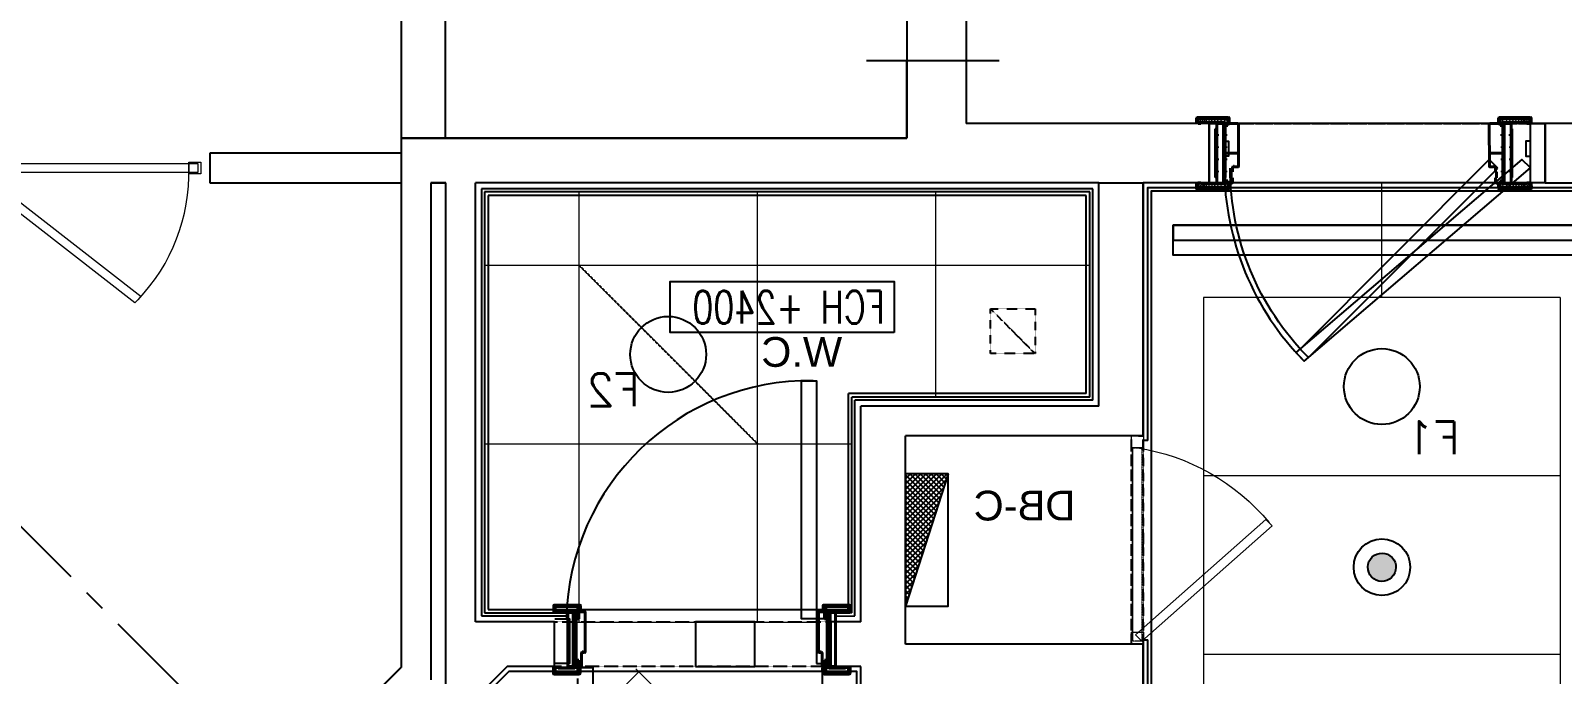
# Model space of a CAD drawing. Header units: millimetres. Extents: x 186805 to 449048, y 2167 to 51540.
# Drawn here: x 372282 to 377433, y 18431 to 20594 of the extents above; entities that cross this region are included whole.
import ezdxf
from ezdxf.enums import TextEntityAlignment as Align

# ---------------------------------------------------------------- set-up
doc = ezdxf.new("R2010")
doc.units = ezdxf.units.MM
for name, pattern in [('BA$0$DASHED', [0.75, 0.5, -0.25]), ('BC$0$DASHED', [0.75, 0.5, -0.25]), ('BC$0$XR-BAS2-BLOCK-B$1$CENTER', [2, 1.25, -0.25, 0.25, -0.25]), ('CENTER', [2, 1.25, -0.25, 0.25, -0.25]), ('DASHED', [0.75, 0.5, -0.25]), ('HIDDEN2', [0.1875, 0.125, -0.0625]), ('TYPICAL.FLR HVAC DUCTING_xref(NID-R5-MO)$0$TYPICAL FLR.-HVAC_xref$0$HIDDEN', [0.375, 0.25, -0.125])]:
    doc.linetypes.add(name, pattern=pattern)
doc.layers.get('0').update_dxf_attribs({"linetype": 'CONTINUOUS'})
for name, color, linetype, lineweight in [('0-60x120-C', 3, 'CONTINUOUS', 13), ('0-60x60-C', 3, 'CONTINUOUS', 13), ('1', 130, 'CONTINUOUS', 40), ('A-Door shower', 3, 'CONTINUOUS', 9), ('BA$0$0-door shower', 4, 'CONTINUOUS', 5), ('wall', 4, 'CONTINUOUS', 25), ('XR-GRD-BLOCKA$0$a-door', 3, 'CONTINUOUS', 9)]:
    doc.layers.add(name, color=color, linetype=linetype, lineweight=lineweight)
for name, color, linetype in [('0TG-grid', 9, 'CENTER'), ('0TG-text', 4, 'CONTINUOUS'), ('A-ABOVE DOOR', 1, 'HIDDEN2'), ('a-door', 4, 'CONTINUOUS'), ('a-hatch shaft', 7, 'CONTINUOUS'), ('a-wall', 140, 'CONTINUOUS'), ('BC-A-SILL', 1, 'CONTINUOUS'), ('BC-TILES', 2, 'CONTINUOUS'), ('Carcass', 77, 'DASHED'), ('dimension', 7, 'CONTINUOUS'), ('DOOR', 3, 'CONTINUOUS'), ('E-ARMATUR', 2, 'CONTINUOUS'), ('E-POWER', 5, 'CONTINUOUS'), ('MEP', 16, 'CONTINUOUS'), ('SHADOW LINE', 151, 'CONTINUOUS'), ('TEXT', 3, 'CONTINUOUS')]:
    doc.layers.add(name, color=color, linetype=linetype)
doc.layers.add('D-ACC-150MM THICK', color=97, linetype='CONTINUOUS', true_color=0x309d2a)
doc.styles.add('BW.B$0$SAS', font='sanss___.ttf')
doc.styles.add('ROMANS_075', font='romans.shx', dxfattribs={"width": 0.75})

# ---------------------------------------------------------------- blocks, each defined once
blk = doc.blocks.new('A$C7C4A1575')
at = {"layer": 'A-ABOVE DOOR', "color": 8}
for p, q in [((74049.4, 33075), (74979.4, 33075)), ((72999.4, 33000), (72999.4, 32300)), ((72999.4, 33000), (72999.4, 32300)), ((72999.4, 33000), (72999.4, 32300)), ((73039.4, 33000), (73039.4, 32300)), ((74979.4, 32925), (74049.4, 32925)), ((71647.6, 31450), (72777.6, 31450)), ((72777.6, 31250), (71647.6, 31250))]:
    blk.add_line(p, q, dxfattribs=at)
at = {"layer": 'a-door', "color": 8}
for points in [[(74048.7, 32915), (74148.7, 32915), (74148.7, 32115), (74098.7, 32115), (74098.7, 33065)], [(74098.7, 33065), (74048.7, 33065)], [(74978.7, 32915), (74928.7, 32915), (74928.7, 33065), (74978.7, 33065)]]:
    blk.add_lwpolyline(points, dxfattribs=at)
at = {"layer": 'a-door', "color": 8, "lineweight": -3}
for points in [[(71697.6, 31400), (71725.9, 31371.7), (72486.8, 32020.5), (72458.6, 32048.8)], [(71697.6, 31250), (71647.6, 31250), (71647.6, 31450), (71697.6, 31450)], [(72727.6, 31250), (72777.6, 31250), (72777.6, 31450), (72727.6, 31450)]]:
    blk.add_lwpolyline(points, close=True, dxfattribs=at)
for points in [[(71697.6, 31310), (71712.6, 31310), (71712.6, 31360), (71697.6, 31360)], [(72727.6, 31310), (72712.6, 31310), (72712.6, 31360), (72727.6, 31360)]]:
    blk.add_lwpolyline(points, dxfattribs=at)
at = {"layer": 'a-door', "color": 8}
blk.add_arc((74123.3, 32931.1), 816.3, 269.0247, 358.8665, dxfattribs=at)
at = {"layer": 'a-door', "color": 8, "lineweight": -3}
blk.add_arc((71793.2, 31392.7), 934.4, 0.4461, 44.5995, dxfattribs=at)
at = {"layer": 'A-Door shower', "color": 8}
for points in [[(76369.5, 31832.2), (76390.7, 31853.4), (76955.1, 31415), (76933.9, 31393.8)], [(76169.1, 31380), (76169.1, 31420), (76209.1, 31420), (76209.1, 31380)], [(76179.1, 31385), (76179.1, 31415), (76925.1, 31415), (76925.1, 31385)], [(76209.1, 31385), (76209.1, 31415), (76955.1, 31415), (76955.1, 31385)]]:
    blk.add_lwpolyline(points, close=True, dxfattribs=at)
blk.add_arc((76829.1, 31415), 620.2, 136.3859, 181.3859, dxfattribs=at)
at = {"layer": 'a-wall', "color": 8}
for p, q in [((76994.5, 34577.1), (75495.1, 33077.7)), ((75138.8, 33075), (76428.8, 34365)), ((72999.4, 33455), (72999.4, 33000)), ((73949.4, 33150), (73949.4, 33075)), ((75345.1, 33139.8), (75345.1, 31450)), ((73949.4, 33075), (74049.4, 33075)), ((74049.4, 33075), (74049.4, 32925)), ((74979.4, 33075), (74979.4, 32925)), ((74979.4, 33075), (75138.8, 33075)), ((75395.1, 31450), (75395.1, 33119.1)), ((75495.1, 30400), (75495.1, 33077.7)), ((72999.4, 33000), (73799.4, 33000)), ((73799.4, 33000), (73799.4, 32300)), ((73949.4, 32925), (73949.4, 32200)), ((73949.4, 32925), (74049.4, 32925)), ((74979.4, 32925), (75245.1, 32925)), ((75245.1, 32925), (75245.1, 31450)), ((72999.4, 32300), (72999.4, 31450)), ((72999.4, 32300), (73799.4, 32300)), ((73149.4, 32200), (73149.4, 31450)), ((73149.4, 32200), (73949.4, 32200)), ((71647.6, 31450), (71395.1, 31450)), ((71647.6, 31450), (71647.6, 31250)), ((72777.6, 31450), (72777.6, 31250)), ((72777.6, 31450), (72999.4, 31450)), ((73149.4, 31450), (75245.1, 31450)), ((75345.1, 31450), (75395.1, 31450)), ((76139.1, 31450), (75495.1, 31450)), ((76139.1, 31350), (76139.1, 31450)), ((75495.1, 31350), (76139.1, 31350)), ((73795.1, 30400), (73795.1, 31300)), ((73795.1, 31300), (75346.1, 31300)), ((75346.1, 31300), (75346.1, 30400)), ((70696.7, 31250), (71647.6, 31250)), ((72777.6, 31250), (73595.1, 31250)), ((73595.1, 29890), (73595.1, 31250))]:
    blk.add_line(p, q, dxfattribs=at)
blk = doc.blocks.new('A$C32DD6ECA')
at = {"layer": '0-60x60-C', "color": 16, "xscale": 0.0418312498368323, "yscale": 0.0418312498368323, "zscale": 0.0418312498368323, "rotation": 180}
blk.add_blockref('A$C7C4A1575', (4397.08, 2202.64), dxfattribs=at)
blk = doc.blocks.new('f44')
at = {"layer": 'E-ARMATUR', "color": 16}
blk.add_circle((0, 0), 127.5, dxfattribs=at)
blk = doc.blocks.new('PANO')
at = {"layer": 'E-POWER'}
h = blk.add_hatch(dxfattribs=at)
h.set_pattern_fill('ANSI37', color=256, scale=100, angle=90, style=0)
h.set_pattern_definition([(315, (172775.662, 383044.559), (8.83883476, 8.83883476), []), (45, (172775.662, 383044.559), (-8.83883476, 8.83883476), [])])
h.paths.add_polyline_path([(222.5, -144), (222.5, -73.3), (4, -73.3)])
h.paths.add_polyline_path([(222.5, -73.3), (222.5, 0), (-222.5, 0), (4, -73.3)])
blk.add_line((222.5, -144), (-222.5, 0), dxfattribs=at)
blk.add_lwpolyline([(-222.5, 0), (-222.5, -144), (222.5, -144), (222.5, 0)], close=True, dxfattribs=at)
blk = doc.blocks.new('A$C35C014DB')
at = {"layer": 'MEP'}
h = blk.add_hatch(color=256, dxfattribs=at)
edge = h.paths.add_edge_path()
edge.add_ellipse((8120.6, 15906.6), major_axis=(-38.8, -27.2), ratio=1, start_angle=0, end_angle=360, ccw=False)
at = {"color": 9}
for p, q in [((8907.8, 16332.9), (8922.8, 16332.9)), ((8922.8, 15662.9), (8907.8, 15662.9))]:
    blk.add_line(p, q, dxfattribs=at)
for points in [[(8907.8, 16332.9), (8907.8, 17182.9), (7333.6, 17182.9)], [(6233.6, 8512.9), (7749.1, 8512.9), (8983.6, 7278.4), (8983.6, 3762.9), (11357, 3762.9), (15053.5, 7459.4), (14222.6, 8290.2), (14434.7, 8502.3), (13326.5, 9610.6), (13114.4, 9398.4), (12772.5, 9740.3), (12984.6, 9952.4), (12157.3, 10779.8), (11945.2, 10567.6), (11605.8, 10907), (11817.9, 11119.2), (9594.6, 13342.5), (9382.5, 13130.4), (8907.8, 13605), (8907.8, 15662.9)]]:
    blk.add_lwpolyline(points, dxfattribs=at)
blk.add_lwpolyline([(10619.9, 12571.7), (12331.1, 14282.9), (11056.1, 15557.9), (9887.8, 15557.9), (9887.8, 15482.9), (9087.8, 15482.9), (9087.8, 14103.8), (9241, 13950.6), (9382.5, 14092), (9863.3, 13611.2), (9721.9, 13469.8)], close=True, dxfattribs=at)
at = {"color": 8, "lineweight": 0}
for points in [[(7623.3, 17409.8), (7624.6, 17411), (7627.3, 17411.9), (7629.6, 17412.7)], [(8738.9, 17409.8), (8737.5, 17411), (8734.9, 17411.9), (8732.5, 17412.7)], [(7714.1, 17281.7), (7714.4, 17281), (7714.8, 17280.3), (7715.1, 17279.6)], [(8648.1, 17281.7), (8647.7, 17281), (8647.4, 17280.3), (8647, 17279.6)], [(7622.9, 17185.7), (7624.3, 17184.5), (7626.9, 17183.6), (7629.3, 17182.7)], [(8739.2, 17185.7), (8737.9, 17184.5), (8735.2, 17183.6), (8732.9, 17182.7)]]:
    blk.add_open_spline(points, degree=3, dxfattribs=at)
for points, knots in [([(7624.4, 17397.7), (7625.1, 17400.2), (7626.3, 17404.5), (7632.9, 17404.7), (7632.7, 17409.9), (7635.1, 17411.6), (7636.6, 17412.7)], [0, 0, 0, 0, 7.053165, 11.893639, 15.001919, 20.223143, 20.223143, 20.223143, 20.223143]), ([(7633.5, 17400.7), (7634.4, 17401.9), (7636.2, 17403.9), (7640.3, 17405.3), (7639.5, 17408.6), (7636.6, 17411.9), (7640.8, 17412.4), (7643.7, 17412.7)], [0, 0, 0, 0, 4.579261, 8.215768, 10.688327, 13.287866, 19.210353, 19.210353, 19.210353, 19.210353]), ([(7643, 17400.7), (7643.1, 17400.7), (7644.2, 17401.4), (7646.7, 17402.2), (7645.8, 17405.5), (7642.5, 17409.7), (7647.9, 17411.4), (7651.5, 17412.7)], [4.461801, 4.461801, 4.461801, 4.461801, 4.579261, 8.215768, 10.688327, 13.287866, 22.600952, 22.600952, 22.600952, 22.600952]), ([(7649.4, 17400.7), (7649.5, 17400.7), (7650.6, 17401.4), (7653.1, 17402.2), (7652.2, 17405.5), (7648.9, 17409.6), (7654.4, 17411.4), (7657.9, 17412.7)], [4.461801, 4.461801, 4.461801, 4.461801, 4.579261, 8.215768, 10.688327, 13.287866, 22.600952, 22.600952, 22.600952, 22.600952]), ([(7658.5, 17400.7), (7658.6, 17400.7), (7659.7, 17401.4), (7662.2, 17402.2), (7661.3, 17405.5), (7657.9, 17409.6), (7663.4, 17411.3), (7667, 17412.7)], [4.461801, 4.461801, 4.461801, 4.461801, 4.579261, 8.215768, 10.688327, 13.287866, 22.600952, 22.600952, 22.600952, 22.600952]), ([(7668.1, 17400.7), (7668.2, 17400.7), (7669.3, 17401.4), (7671.8, 17402.2), (7670.9, 17405.5), (7667.5, 17409.6), (7673, 17411.3), (7676.6, 17412.7)], [4.461801, 4.461801, 4.461801, 4.461801, 4.579261, 8.215768, 10.688327, 13.287866, 22.600952, 22.600952, 22.600952, 22.600952]), ([(7677.9, 17400.7), (7677.9, 17400.7), (7679.1, 17401.4), (7681.5, 17402.2), (7680.7, 17405.5), (7677.3, 17409.6), (7682.8, 17411.3), (7686.4, 17412.6)], [4.461801, 4.461801, 4.461801, 4.461801, 4.579261, 8.215768, 10.688327, 13.287866, 22.600952, 22.600952, 22.600952, 22.600952]), ([(7688.2, 17400.6), (7688.2, 17400.7), (7689.4, 17401.4), (7691.8, 17402.2), (7690.9, 17405.5), (7687.6, 17409.6), (7693.1, 17411.3), (7696.6, 17412.6)], [4.461801, 4.461801, 4.461801, 4.461801, 4.579261, 8.215768, 10.688327, 13.287866, 22.600952, 22.600952, 22.600952, 22.600952]), ([(7701.6, 17400.6), (7702, 17400.9), (7702.8, 17401.8), (7702.1, 17404.2), (7698.6, 17408.7), (7704.6, 17410.9), (7709.4, 17412.6)], [6.810007, 6.810007, 6.810007, 6.810007, 8.215768, 10.688327, 13.287866, 23.99829, 23.99829, 23.99829, 23.99829]), ([(8660.6, 17400.6), (8660.2, 17400.9), (8659.3, 17401.8), (8660, 17404.2), (8663.6, 17408.7), (8657.6, 17410.9), (8652.7, 17412.6)], [6.810007, 6.810007, 6.810007, 6.810007, 8.215768, 10.688327, 13.287866, 23.99829, 23.99829, 23.99829, 23.99829]), ([(8674, 17400.6), (8674, 17400.7), (8672.8, 17401.4), (8670.3, 17402.2), (8671.2, 17405.5), (8674.6, 17409.6), (8669.1, 17411.3), (8665.5, 17412.6)], [4.461801, 4.461801, 4.461801, 4.461801, 4.579261, 8.215768, 10.688327, 13.287866, 22.600952, 22.600952, 22.600952, 22.600952]), ([(8684.3, 17400.7), (8684.2, 17400.7), (8683.1, 17401.4), (8680.6, 17402.2), (8681.5, 17405.5), (8684.9, 17409.6), (8679.4, 17411.3), (8675.8, 17412.6)], [4.461801, 4.461801, 4.461801, 4.461801, 4.579261, 8.215768, 10.688327, 13.287866, 22.600952, 22.600952, 22.600952, 22.600952]), ([(8694, 17400.7), (8694, 17400.7), (8692.8, 17401.4), (8690.4, 17402.2), (8691.2, 17405.5), (8694.6, 17409.6), (8689.1, 17411.3), (8685.5, 17412.7)], [4.461801, 4.461801, 4.461801, 4.461801, 4.579261, 8.215768, 10.688327, 13.287866, 22.600952, 22.600952, 22.600952, 22.600952]), ([(8703.6, 17400.7), (8703.6, 17400.7), (8702.4, 17401.4), (8700, 17402.2), (8700.9, 17405.5), (8704.2, 17409.6), (8698.7, 17411.3), (8695.1, 17412.7)], [4.461801, 4.461801, 4.461801, 4.461801, 4.579261, 8.215768, 10.688327, 13.287866, 22.600952, 22.600952, 22.600952, 22.600952]), ([(8712.7, 17400.7), (8712.7, 17400.7), (8711.5, 17401.4), (8709, 17402.2), (8709.9, 17405.5), (8713.3, 17409.6), (8707.8, 17411.4), (8704.2, 17412.7)], [4.461801, 4.461801, 4.461801, 4.461801, 4.579261, 8.215768, 10.688327, 13.287866, 22.600952, 22.600952, 22.600952, 22.600952]), ([(8719.1, 17400.7), (8719.1, 17400.7), (8717.9, 17401.4), (8715.5, 17402.2), (8716.3, 17405.5), (8719.7, 17409.7), (8714.2, 17411.4), (8710.6, 17412.7)], [4.461801, 4.461801, 4.461801, 4.461801, 4.579261, 8.215768, 10.688327, 13.287866, 22.600952, 22.600952, 22.600952, 22.600952]), ([(8728.7, 17400.7), (8727.7, 17401.9), (8726, 17403.9), (8721.8, 17405.3), (8722.6, 17408.6), (8725.6, 17411.9), (8721.4, 17412.4), (8718.5, 17412.7)], [0, 0, 0, 0, 4.579261, 8.215768, 10.688327, 13.287866, 19.210353, 19.210353, 19.210353, 19.210353]), ([(8737.8, 17397.7), (8737.1, 17400.2), (8735.9, 17404.5), (8729.3, 17404.7), (8729.4, 17409.9), (8727, 17411.6), (8725.5, 17412.7)], [0, 0, 0, 0, 7.053165, 11.893639, 15.001919, 20.223143, 20.223143, 20.223143, 20.223143]), ([(7623.3, 17401.9), (7623.7, 17402.2), (7624.5, 17403.1), (7624.1, 17404.9), (7623.4, 17406), (7623.3, 17406.2)], [6.729778, 6.729778, 6.729778, 6.729778, 8.215768, 10.688327, 11.549207, 11.549207, 11.549207, 11.549207]), ([(7713.4, 17400.6), (7714.1, 17401), (7715.5, 17401.9), (7714.8, 17404.7), (7711.1, 17409.3), (7717.9, 17410), (7723.3, 17410.6)], [5.887313, 5.887313, 5.887313, 5.887313, 8.215768, 10.688327, 13.287866, 23.885721, 23.885721, 23.885721, 23.885721]), ([(7719.3, 17395.5), (7720.3, 17397.2), (7722.3, 17397), (7721.5, 17400), (7719.1, 17402.9), (7721.4, 17403.6), (7723.3, 17403.9)], [5.017205, 5.017205, 5.017205, 5.017205, 8.215768, 10.688327, 13.287866, 17.517974, 17.517974, 17.517974, 17.517974]), ([(7721.7, 17392.6), (7721.6, 17392.9), (7721.1, 17394.1), (7719.1, 17396.4), (7721.4, 17395.6), (7723.3, 17397.4)], [9.884558, 9.884558, 9.884558, 9.884558, 10.688327, 13.287866, 17.517974, 17.517974, 17.517974, 17.517974]), ([(8648.8, 17400.6), (8648, 17401), (8646.6, 17401.9), (8647.4, 17404.7), (8651, 17409.3), (8644.3, 17410), (8638.9, 17410.6)], [5.887313, 5.887313, 5.887313, 5.887313, 8.215768, 10.688327, 13.287866, 23.885721, 23.885721, 23.885721, 23.885721]), ([(8642.9, 17395.5), (8641.9, 17397.2), (8639.8, 17397), (8640.6, 17400), (8643.1, 17402.9), (8640.8, 17403.6), (8638.9, 17403.9)], [5.017205, 5.017205, 5.017205, 5.017205, 8.215768, 10.688327, 13.287866, 17.517974, 17.517974, 17.517974, 17.517974]), ([(8640.5, 17392.6), (8640.5, 17392.9), (8641.1, 17394.1), (8643.1, 17396.4), (8640.8, 17395.6), (8638.9, 17397.4)], [9.884558, 9.884558, 9.884558, 9.884558, 10.688327, 13.287866, 17.517974, 17.517974, 17.517974, 17.517974]), ([(8738.9, 17401.9), (8738.5, 17402.2), (8737.6, 17403.1), (8738.1, 17404.9), (8738.7, 17406), (8738.9, 17406.2)], [6.729778, 6.729778, 6.729778, 6.729778, 8.215768, 10.688327, 11.549207, 11.549207, 11.549207, 11.549207]), ([(7623, 17193.5), (7623.4, 17193.2), (7624.2, 17192.4), (7623.7, 17190.6), (7623.1, 17189.5), (7623, 17189.3)], [6.729778, 6.729778, 6.729778, 6.729778, 8.215768, 10.688327, 11.549207, 11.549207, 11.549207, 11.549207]), ([(7624.1, 17197.7), (7624.8, 17195.2), (7625.9, 17191), (7632.6, 17190.8), (7632.4, 17185.5), (7634.8, 17183.8), (7636.3, 17182.7)], [0, 0, 0, 0, 7.053165, 11.893639, 15.001919, 20.223143, 20.223143, 20.223143, 20.223143]), ([(7633.2, 17194.7), (7634.1, 17193.6), (7635.8, 17191.5), (7640, 17190.1), (7639.2, 17186.9), (7636.3, 17183.5), (7640.4, 17183), (7643.3, 17182.7)], [0, 0, 0, 0, 4.579261, 8.215768, 10.688327, 13.287866, 19.210353, 19.210353, 19.210353, 19.210353]), ([(7642.7, 17194.7), (7642.8, 17194.7), (7643.9, 17194), (7646.4, 17193.2), (7645.5, 17189.9), (7642.1, 17185.8), (7647.6, 17184), (7651.2, 17182.7)], [4.461801, 4.461801, 4.461801, 4.461801, 4.579261, 8.215768, 10.688327, 13.287866, 22.600952, 22.600952, 22.600952, 22.600952]), ([(7649.1, 17194.7), (7649.2, 17194.7), (7650.3, 17194), (7652.8, 17193.1), (7651.9, 17189.9), (7648.5, 17185.8), (7654, 17184), (7657.6, 17182.7)], [4.461801, 4.461801, 4.461801, 4.461801, 4.579261, 8.215768, 10.688327, 13.287866, 22.600952, 22.600952, 22.600952, 22.600952]), ([(7658.2, 17194.7), (7658.3, 17194.7), (7659.4, 17194), (7661.9, 17193.1), (7661, 17189.9), (7657.6, 17185.7), (7663.1, 17184), (7666.7, 17182.7)], [4.461801, 4.461801, 4.461801, 4.461801, 4.579261, 8.215768, 10.688327, 13.287866, 22.600952, 22.600952, 22.600952, 22.600952]), ([(7667.8, 17194.7), (7667.9, 17194.6), (7669, 17193.9), (7671.5, 17193.1), (7670.6, 17189.9), (7667.2, 17185.7), (7672.7, 17184), (7676.3, 17182.7)], [4.461801, 4.461801, 4.461801, 4.461801, 4.579261, 8.215768, 10.688327, 13.287866, 22.600952, 22.600952, 22.600952, 22.600952]), ([(7677.6, 17194.7), (7677.6, 17194.6), (7678.8, 17193.9), (7681.2, 17193.1), (7680.3, 17189.8), (7677, 17185.7), (7682.5, 17184), (7686, 17182.6)], [4.461801, 4.461801, 4.461801, 4.461801, 4.579261, 8.215768, 10.688327, 13.287866, 22.600952, 22.600952, 22.600952, 22.600952]), ([(7687.9, 17194.6), (7687.9, 17194.6), (7689.1, 17193.9), (7691.5, 17193.1), (7690.6, 17189.8), (7687.2, 17185.7), (7692.7, 17184), (7696.3, 17182.6)], [4.461801, 4.461801, 4.461801, 4.461801, 4.579261, 8.215768, 10.688327, 13.287866, 22.600952, 22.600952, 22.600952, 22.600952]), ([(7701.3, 17194.6), (7701.7, 17194.3), (7702.5, 17193.5), (7701.8, 17191), (7698.3, 17186.6), (7704.2, 17184.4), (7709.1, 17182.6)], [6.810007, 6.810007, 6.810007, 6.810007, 8.215768, 10.688327, 13.287866, 23.99829, 23.99829, 23.99829, 23.99829]), ([(7713.1, 17194.6), (7713.8, 17194.2), (7715.2, 17193.3), (7714.5, 17190.5), (7710.8, 17185.9), (7717.5, 17185.2), (7722.9, 17184.6)], [5.887313, 5.887313, 5.887313, 5.887313, 8.215768, 10.688327, 13.287866, 23.885721, 23.885721, 23.885721, 23.885721]), ([(7719, 17199.7), (7720, 17198), (7722, 17198.2), (7721.2, 17195.2), (7718.8, 17192.3), (7721.1, 17191.6), (7723, 17191.3)], [5.017205, 5.017205, 5.017205, 5.017205, 8.215768, 10.688327, 13.287866, 17.517974, 17.517974, 17.517974, 17.517974]), ([(7721.4, 17202.6), (7721.3, 17202.3), (7720.8, 17201.1), (7718.8, 17198.8), (7721.1, 17199.5), (7723, 17197.8)], [9.884558, 9.884558, 9.884558, 9.884558, 10.688327, 13.287866, 17.517974, 17.517974, 17.517974, 17.517974]), ([(8640.7, 17202.6), (8640.8, 17202.3), (8641.3, 17201.1), (8643.4, 17198.8), (8641.1, 17199.5), (8639.2, 17197.8)], [9.884558, 9.884558, 9.884558, 9.884558, 10.688327, 13.287866, 17.517974, 17.517974, 17.517974, 17.517974]), ([(8643.2, 17199.7), (8642.1, 17198), (8640.1, 17198.2), (8640.9, 17195.2), (8643.4, 17192.3), (8641.1, 17191.6), (8639.2, 17191.3)], [5.017205, 5.017205, 5.017205, 5.017205, 8.215768, 10.688327, 13.287866, 17.517974, 17.517974, 17.517974, 17.517974]), ([(8649.1, 17194.6), (8648.3, 17194.2), (8646.9, 17193.3), (8647.7, 17190.5), (8651.3, 17185.9), (8644.6, 17185.2), (8639.2, 17184.6)], [5.887313, 5.887313, 5.887313, 5.887313, 8.215768, 10.688327, 13.287866, 23.885721, 23.885721, 23.885721, 23.885721]), ([(8660.9, 17194.6), (8660.5, 17194.3), (8659.6, 17193.5), (8660.3, 17191), (8663.9, 17186.6), (8657.9, 17184.4), (8653.1, 17182.6)], [6.810007, 6.810007, 6.810007, 6.810007, 8.215768, 10.688327, 13.287866, 23.99829, 23.99829, 23.99829, 23.99829]), ([(8674.3, 17194.6), (8674.3, 17194.6), (8673.1, 17193.9), (8670.6, 17193.1), (8671.5, 17189.8), (8674.9, 17185.7), (8669.4, 17184), (8665.8, 17182.6)], [4.461801, 4.461801, 4.461801, 4.461801, 4.579261, 8.215768, 10.688327, 13.287866, 22.600952, 22.600952, 22.600952, 22.600952]), ([(8684.6, 17194.7), (8684.5, 17194.6), (8683.4, 17193.9), (8680.9, 17193.1), (8681.8, 17189.8), (8685.2, 17185.7), (8679.7, 17184), (8676.1, 17182.6)], [4.461801, 4.461801, 4.461801, 4.461801, 4.579261, 8.215768, 10.688327, 13.287866, 22.600952, 22.600952, 22.600952, 22.600952]), ([(8694.3, 17194.7), (8694.3, 17194.6), (8693.1, 17193.9), (8690.7, 17193.1), (8691.6, 17189.9), (8694.9, 17185.7), (8689.4, 17184), (8685.9, 17182.7)], [4.461801, 4.461801, 4.461801, 4.461801, 4.579261, 8.215768, 10.688327, 13.287866, 22.600952, 22.600952, 22.600952, 22.600952]), ([(8703.9, 17194.7), (8703.9, 17194.7), (8702.7, 17194), (8700.3, 17193.1), (8701.2, 17189.9), (8704.5, 17185.7), (8699, 17184), (8695.5, 17182.7)], [4.461801, 4.461801, 4.461801, 4.461801, 4.579261, 8.215768, 10.688327, 13.287866, 22.600952, 22.600952, 22.600952, 22.600952]), ([(8713, 17194.7), (8713, 17194.7), (8711.8, 17194), (8709.3, 17193.1), (8710.2, 17189.9), (8713.6, 17185.8), (8708.1, 17184), (8704.5, 17182.7)], [4.461801, 4.461801, 4.461801, 4.461801, 4.579261, 8.215768, 10.688327, 13.287866, 22.600952, 22.600952, 22.600952, 22.600952]), ([(8719.4, 17194.7), (8719.4, 17194.7), (8718.2, 17194), (8715.8, 17193.2), (8716.6, 17189.9), (8720, 17185.8), (8714.5, 17184), (8710.9, 17182.7)], [4.461801, 4.461801, 4.461801, 4.461801, 4.579261, 8.215768, 10.688327, 13.287866, 22.600952, 22.600952, 22.600952, 22.600952]), ([(8729, 17194.7), (8728, 17193.6), (8726.3, 17191.5), (8722.1, 17190.1), (8722.9, 17186.9), (8725.9, 17183.5), (8721.7, 17183), (8718.8, 17182.7)], [0, 0, 0, 0, 4.579261, 8.215768, 10.688327, 13.287866, 19.210353, 19.210353, 19.210353, 19.210353]), ([(8738.1, 17197.7), (8737.4, 17195.2), (8736.2, 17191), (8729.6, 17190.8), (8729.7, 17185.5), (8727.4, 17183.8), (8725.9, 17182.7)], [0, 0, 0, 0, 7.053165, 11.893639, 15.001919, 20.223143, 20.223143, 20.223143, 20.223143]), ([(8739.2, 17193.5), (8738.8, 17193.2), (8737.9, 17192.4), (8738.4, 17190.6), (8739, 17189.5), (8739.2, 17189.3)], [6.729778, 6.729778, 6.729778, 6.729778, 8.215768, 10.688327, 11.549207, 11.549207, 11.549207, 11.549207])]:
    blk.add_open_spline(points, degree=3, knots=knots, dxfattribs=at)
at = {"layer": '0-60x120-C'}
for p, q in [((7520.7, 16813.2), (7520.7, 13813.2)), ((7520.7, 16813.2), (8720.7, 16813.2)), ((8720.7, 16813.2), (8720.7, 13813.2)), ((7520.7, 16213.2), (8720.7, 16213.2)), ((7520.7, 15613.2), (8720.7, 15613.2))]:
    blk.add_line(p, q, dxfattribs=at)
at = {"layer": '0-60x60-C'}
blk.add_line((8120.7, 16813.2), (8120.7, 17197.9), dxfattribs=at)
at = {"layer": '0-60x60-C', "color": 1}
for p, q in [((9620.7, 16477.9), (9620.7, 17167.9)), ((10220.7, 15721.7), (10220.7, 17167.9)), ((10820.7, 15721.7), (10820.7, 17167.9)), ((11138.6, 16921.7), (9102.8, 16921.7)), ((11138.6, 16321.7), (9902.8, 16321.7)), ((10857.8, 15721.7), (10007.8, 15721.7)), ((11103.6, 15721.7), (11138.6, 15721.7)), ((10629.2, 15565), (9136.4, 14072.2)), ((10617.7, 15557.9), (12111.9, 14063.7))]:
    blk.add_line(p, q, dxfattribs=at)
at = {"layer": '0TG-grid', "linetype": 'BC$0$XR-BAS2-BLOCK-B$1$CENTER', "ltscale": 300}
blk.add_line((4468.1, 7812.9), (13602.6, 16947.4), dxfattribs=at)
at = {"layer": '1', "color": 8}
for p, q in [((7618.3, 17397.7), (7618.3, 17415.7)), ((7620.3, 17417.7), (7726.3, 17417.6)), ((7721.3, 17412.6), (7625.3, 17412.7)), ((7728.3, 17415.6), (7728.3, 17397.6)), ((8633.9, 17415.6), (8633.9, 17397.6)), ((8741.9, 17417.7), (8635.9, 17417.6)), ((8640.9, 17412.6), (8736.9, 17412.7)), ((8743.9, 17397.7), (8743.9, 17415.7)), ((7623.3, 17410.7), (7623.3, 17397.7)), ((7623.3, 17397.7), (7633.3, 17397.7)), ((7633.3, 17397.7), (7633.3, 17400.7)), ((7633.3, 17400.7), (7715.3, 17400.6)), ((7686.2, 17361.6), (7686.3, 17397.6)), ((7686.2, 17361.6), (7688.7, 17361.6)), ((7686.3, 17397.6), (7709.3, 17397.6)), ((7688.7, 17361.6), (7688.7, 17356.6)), ((7709.3, 17397.6), (7709, 17197.6)), ((7714.3, 17397.6), (7714.2, 17361.6)), ((7714.2, 17361.6), (7716.7, 17361.6)), ((7719.3, 17397.6), (7714.3, 17397.6)), ((7715.3, 17400.6), (7715.3, 17397.6)), ((7715.3, 17397.6), (7719.3, 17397.6)), ((7716.7, 17361.6), (7716.7, 17356.6)), ((7719.3, 17397.6), (7719.2, 17392.6)), ((7719.2, 17390.6), (7719.3, 17397.6)), ((7719.2, 17392.6), (7723.2, 17392.6)), ((7723.2, 17390.6), (7719.2, 17390.6)), ((7723.2, 17392.6), (7723.3, 17410.6)), ((7723.3, 17397.6), (7723.2, 17390.6)), ((7757.3, 17397.5), (7723.3, 17397.6)), ((7759, 17253.5), (7759.3, 17395.5)), ((8603.1, 17253.5), (8602.9, 17395.5)), ((8604.9, 17397.5), (8638.9, 17397.6)), ((8638.9, 17392.6), (8638.9, 17410.6)), ((8638.9, 17397.6), (8638.9, 17390.6)), ((8642.9, 17392.6), (8638.9, 17392.6)), ((8638.9, 17390.6), (8642.9, 17390.6)), ((8646.9, 17397.6), (8642.9, 17397.6)), ((8642.9, 17397.6), (8642.9, 17392.6)), ((8642.9, 17390.6), (8642.9, 17397.6)), ((8642.9, 17397.6), (8647.9, 17397.6)), ((8647.9, 17361.6), (8645.4, 17361.6)), ((8645.4, 17361.6), (8645.4, 17356.6)), ((8728.9, 17400.7), (8646.9, 17400.6)), ((8646.9, 17400.6), (8646.9, 17397.6)), ((8647.9, 17397.6), (8647.9, 17361.6)), ((8675.9, 17397.6), (8652.9, 17397.6)), ((8652.9, 17397.6), (8653.2, 17197.6)), ((8675.9, 17361.6), (8673.4, 17361.6)), ((8673.4, 17361.6), (8673.4, 17356.6)), ((8675.9, 17361.6), (8675.9, 17397.6)), ((8728.9, 17397.7), (8728.9, 17400.7)), ((8738.9, 17397.7), (8728.9, 17397.7)), ((8738.9, 17410.7), (8738.9, 17397.7)), ((7686.2, 17356.6), (7686.1, 17320.6)), ((7686.1, 17320.6), (7688.6, 17320.6)), ((7688.6, 17315.6), (7686.1, 17315.6)), ((7686.1, 17315.6), (7686.1, 17279.6)), ((7688.7, 17356.6), (7686.2, 17356.6)), ((7688.6, 17320.6), (7688.6, 17315.6)), ((7714.2, 17356.6), (7714.1, 17320.6)), ((7714.1, 17320.6), (7716.6, 17320.6)), ((7716.6, 17315.6), (7714.1, 17315.6)), ((7714.1, 17315.6), (7714.1, 17279.6)), ((7716.7, 17356.6), (7714.2, 17356.6)), ((7716.6, 17320.6), (7716.6, 17315.6)), ((8645.4, 17356.6), (8647.9, 17356.6)), ((8648, 17320.6), (8645.5, 17320.6)), ((8645.5, 17320.6), (8645.5, 17315.6)), ((8645.5, 17315.6), (8648, 17315.6)), ((8647.9, 17356.6), (8648, 17320.6)), ((8648, 17315.6), (8648.1, 17279.6)), ((8673.4, 17356.6), (8675.9, 17356.6)), ((8676, 17320.6), (8673.5, 17320.6)), ((8673.5, 17320.6), (8673.5, 17315.6)), ((8673.5, 17315.6), (8676, 17315.6)), ((8675.9, 17356.6), (8676, 17320.6)), ((8676, 17315.6), (8676.1, 17279.6)), ((7686.1, 17274.6), (7686, 17238.6)), ((7686.1, 17279.6), (7688.6, 17279.6)), ((7688.6, 17274.6), (7686.1, 17274.6)), ((7688.6, 17279.6), (7688.6, 17274.6)), ((7714.1, 17274.6), (7714, 17238.6)), ((7714.1, 17297.6), (7759.1, 17297.5)), ((7714.1, 17279.6), (7716.6, 17279.6)), ((7716.6, 17274.6), (7714.1, 17274.6)), ((7716.6, 17279.6), (7716.6, 17274.6)), ((8648, 17297.6), (8603, 17297.5)), ((8648.1, 17279.6), (8645.6, 17279.6)), ((8645.6, 17279.6), (8645.6, 17274.6)), ((8645.6, 17274.6), (8648.1, 17274.6)), ((8648.1, 17274.6), (8648.1, 17238.6)), ((8676.1, 17279.6), (8673.6, 17279.6)), ((8673.6, 17279.6), (8673.6, 17274.6)), ((8673.6, 17274.6), (8676.1, 17274.6)), ((8676.1, 17274.6), (8676.1, 17238.6)), ((7686, 17238.6), (7688.5, 17238.6)), ((7688.5, 17233.6), (7686, 17233.6)), ((7686, 17233.6), (7686, 17197.6)), ((7688.5, 17238.6), (7688.5, 17233.6)), ((7714, 17238.6), (7716.5, 17238.6)), ((7716.5, 17233.6), (7714, 17233.6)), ((7714, 17233.6), (7714, 17197.6)), ((7716.5, 17238.6), (7716.5, 17233.6)), ((7735, 17234.6), (7739, 17234.6)), ((7735, 17214.6), (7735, 17234.6)), ((7735, 17214.6), (7739, 17214.6)), ((7739, 17234.6), (7739, 17249.6)), ((7739, 17199.6), (7739, 17214.6)), ((7741, 17251.6), (7742.8, 17251.6)), ((7742.8, 17252.6), (7742.8, 17254.6)), ((7744.9, 17254.6), (7742.8, 17254.6)), ((7742.8, 17251.6), (7742.8, 17252.6)), ((7744.9, 17253.6), (7744.9, 17254.6)), ((7744.9, 17251.6), (7744.9, 17253.6)), ((7744.9, 17251.6), (7757, 17251.5)), ((8617.2, 17251.6), (8605.1, 17251.5)), ((8617.2, 17253.6), (8617.2, 17254.6)), ((8617.2, 17254.6), (8619.3, 17254.6)), ((8617.2, 17251.6), (8617.2, 17253.6)), ((8619.3, 17252.6), (8619.3, 17254.6)), ((8619.3, 17251.6), (8619.3, 17252.6)), ((8621.1, 17251.6), (8619.3, 17251.6)), ((8623.1, 17234.6), (8623.1, 17249.6)), ((8627.1, 17234.6), (8623.1, 17234.6)), ((8627.2, 17214.6), (8623.2, 17214.6)), ((8623.2, 17199.6), (8623.2, 17214.6)), ((8627.2, 17214.6), (8627.1, 17234.6)), ((8648.1, 17238.6), (8645.6, 17238.6)), ((8645.6, 17238.6), (8645.6, 17233.6)), ((8645.6, 17233.6), (8648.1, 17233.6)), ((8648.1, 17233.6), (8648.2, 17197.6)), ((8676.1, 17238.6), (8673.6, 17238.6)), ((8673.6, 17238.6), (8673.6, 17233.6)), ((8673.6, 17233.6), (8676.1, 17233.6)), ((8676.1, 17233.6), (8676.2, 17197.6)), ((7618, 17197.7), (7617.9, 17179.7)), ((7619.9, 17177.7), (7725.9, 17177.6)), ((7622.9, 17184.7), (7623, 17197.7)), ((7623, 17197.7), (7633, 17197.7)), ((7720.9, 17182.6), (7624.9, 17182.7)), ((7633, 17197.7), (7633, 17194.7)), ((7633, 17194.7), (7715, 17194.6)), ((7709, 17197.6), (7686, 17197.6)), ((7714, 17197.6), (7719, 17197.6)), ((7715, 17194.6), (7715, 17197.6)), ((7715, 17197.6), (7719, 17197.6)), ((7719, 17197.6), (7719, 17204.6)), ((7719, 17204.6), (7723, 17204.6)), ((7719, 17197.6), (7719, 17202.6)), ((7719, 17202.6), (7723, 17202.6)), ((7723, 17202.6), (7722.9, 17184.6)), ((7723, 17204.6), (7723, 17197.6)), ((7723, 17197.6), (7737, 17197.6)), ((7727.9, 17179.6), (7728, 17197.6)), ((8639.2, 17197.6), (8625.2, 17197.6)), ((8634.2, 17179.6), (8634.2, 17197.6)), ((8742.2, 17177.7), (8636.2, 17177.6)), ((8643.2, 17204.6), (8639.2, 17204.6)), ((8639.2, 17204.6), (8639.2, 17197.6)), ((8643.2, 17202.6), (8639.2, 17202.6)), ((8639.2, 17202.6), (8639.2, 17184.6)), ((8641.2, 17182.6), (8737.2, 17182.7)), ((8643.2, 17197.6), (8643.2, 17204.6)), ((8643.2, 17197.6), (8643.2, 17202.6)), ((8647.2, 17197.6), (8643.2, 17197.6)), ((8648.2, 17197.6), (8643.2, 17197.6)), ((8647.2, 17194.6), (8647.2, 17197.6)), ((8729.2, 17194.7), (8647.2, 17194.6)), ((8653.2, 17197.6), (8676.2, 17197.6)), ((8729.2, 17197.7), (8729.2, 17194.7)), ((8739.2, 17197.7), (8729.2, 17197.7)), ((8739.2, 17184.7), (8739.2, 17197.7)), ((8744.2, 17197.7), (8744.2, 17179.7)), ((9909.8, 15777.6), (9909.8, 15754.6)), ((9997.8, 15779.6), (9911.8, 15779.6)), ((9914.8, 15773.1), (9914.8, 15757.1)), ((9990.8, 15775.1), (9916.8, 15775.1)), ((9990.8, 15757.1), (9990.8, 15775.1)), ((9992.8, 15775.1), (9990.8, 15775.1)), ((9990.8, 15775.1), (9990.8, 15735.1)), ((9994.8, 15735.1), (9994.8, 15773.1)), ((9999.8, 15757.1), (9999.8, 15777.6)), ((10815.8, 15757.1), (10815.8, 15777.6)), ((10817.8, 15779.6), (10903.8, 15779.6)), ((10820.8, 15735.1), (10820.8, 15773.1)), ((10822.8, 15775.1), (10824.8, 15775.1)), ((10824.8, 15757.1), (10824.8, 15775.1)), ((10824.8, 15775.1), (10898.8, 15775.1)), ((10824.8, 15775.1), (10824.8, 15735.1)), ((10900.8, 15773.1), (10900.8, 15757.1)), ((10905.8, 15777.6), (10905.8, 15754.6)), ((9909.8, 15754.6), (9985.8, 15754.6)), ((9914.8, 15757.1), (9924.8, 15757.1)), ((9924.8, 15757.1), (9924.8, 15760.1)), ((9924.8, 15760.1), (9980.8, 15760.1)), ((9957.8, 15754.6), (9975.8, 15754.6)), ((9957.8, 15572.6), (9957.8, 15754.6)), ((9975.8, 15754.6), (9975.8, 15572.6)), ((9975.8, 15736.6), (9985.8, 15736.6)), ((9980.8, 15760.1), (9980.8, 15757.1)), ((9980.8, 15757.1), (9990.8, 15757.1)), ((9990.8, 15757.1), (9985.8, 15757.1)), ((9985.8, 15757.1), (9985.8, 15722.1)), ((9985.8, 15590.6), (9985.8, 15736.6)), ((9985.8, 15717.1), (9985.8, 15650.1)), ((9990.8, 15733.1), (9990.8, 15757.1)), ((9990.8, 15735.1), (9994.8, 15735.1)), ((9994.8, 15733.1), (9990.8, 15733.1)), ((10013.8, 15757.1), (9994.8, 15757.1)), ((9994.8, 15757.1), (9994.8, 15733.1)), ((10015.8, 15622.1), (10015.8, 15755.1)), ((10799.8, 15622.1), (10799.8, 15755.1)), ((10801.8, 15757.1), (10820.8, 15757.1)), ((10820.8, 15757.1), (10820.8, 15733.1)), ((10824.8, 15735.1), (10820.8, 15735.1)), ((10820.8, 15733.1), (10824.8, 15733.1)), ((10834.8, 15757.1), (10824.8, 15757.1)), ((10824.8, 15733.1), (10824.8, 15757.1)), ((10824.8, 15757.1), (10829.8, 15757.1)), ((10829.8, 15757.1), (10829.8, 15722.1)), ((10905.8, 15754.6), (10829.8, 15754.6)), ((10839.8, 15736.6), (10829.8, 15736.6)), ((10829.8, 15590.6), (10829.8, 15736.6)), ((10829.8, 15717.1), (10829.8, 15650.1)), ((10890.8, 15760.1), (10834.8, 15760.1)), ((10834.8, 15760.1), (10834.8, 15757.1)), ((10857.8, 15754.6), (10839.8, 15754.6)), ((10839.8, 15754.6), (10839.8, 15572.6)), ((10857.8, 15572.6), (10857.8, 15754.6)), ((10890.8, 15757.1), (10890.8, 15760.1)), ((10900.8, 15757.1), (10890.8, 15757.1)), ((9985.8, 15645.1), (9985.8, 15650.1)), ((9985.8, 15645.1), (9985.8, 15610.1)), ((10002.8, 15572.1), (10002.8, 15618.1)), ((10004.8, 15620.1), (10006.6, 15620.1)), ((10006.6, 15621.1), (10006.6, 15623.1)), ((10008.7, 15623.1), (10006.6, 15623.1)), ((10006.6, 15620.1), (10006.6, 15621.1)), ((10008.7, 15622.1), (10008.7, 15623.1)), ((10008.7, 15620.1), (10008.7, 15622.1)), ((10008.7, 15620.1), (10013.8, 15620.1)), ((10807, 15620.1), (10801.8, 15620.1)), ((10807, 15622.1), (10807, 15623.1)), ((10807, 15623.1), (10809.1, 15623.1)), ((10807, 15620.1), (10807, 15622.1)), ((10809.1, 15621.1), (10809.1, 15623.1)), ((10809.1, 15620.1), (10809.1, 15621.1)), ((10810.8, 15620.1), (10809.1, 15620.1)), ((10812.8, 15572.1), (10812.8, 15618.1)), ((10829.8, 15645.1), (10829.8, 15650.1)), ((10829.8, 15645.1), (10829.8, 15610.1)), ((9908.8, 15549.6), (9908.8, 15572.6)), ((9914.8, 15554.1), (9914.8, 15570.1)), ((9914.8, 15570.1), (9924.8, 15570.1)), ((9924.8, 15570.1), (9924.8, 15567.1)), ((9924.8, 15567.1), (9980.8, 15567.1)), ((9975.8, 15572.6), (9957.8, 15572.6)), ((9975.8, 15590.6), (9985.8, 15590.6)), ((9980.8, 15567.1), (9980.8, 15570.1)), ((9980.8, 15570.1), (9990.8, 15570.1)), ((9985.8, 15605.1), (9985.8, 15570.1)), ((9985.8, 15570.1), (9990.8, 15570.1)), ((9990.8, 15570.1), (9990.8, 15594.1)), ((9990.8, 15594.1), (9994.8, 15594.1)), ((9990.8, 15592.1), (9994.8, 15592.1)), ((9990.8, 15552.1), (9990.8, 15592.1)), ((9990.8, 15570.1), (9990.8, 15552.1)), ((9994.8, 15594.1), (9994.8, 15570.1)), ((9994.8, 15592.1), (9994.8, 15554.1)), ((9994.8, 15570.1), (10000.8, 15570.1)), ((9998.8, 15570.1), (9998.8, 15549.6)), ((10820.8, 15570.1), (10814.8, 15570.1)), ((10816.8, 15570.1), (10816.8, 15549.6)), ((10824.8, 15594.1), (10820.8, 15594.1)), ((10820.8, 15594.1), (10820.8, 15570.1)), ((10824.8, 15592.1), (10820.8, 15592.1)), ((10820.8, 15592.1), (10820.8, 15554.1)), ((10824.8, 15570.1), (10824.8, 15594.1)), ((10824.8, 15552.1), (10824.8, 15592.1)), ((10829.8, 15570.1), (10824.8, 15570.1)), ((10834.8, 15570.1), (10824.8, 15570.1)), ((10824.8, 15570.1), (10824.8, 15552.1)), ((10829.8, 15605.1), (10829.8, 15570.1)), ((10839.8, 15590.6), (10829.8, 15590.6)), ((10834.8, 15567.1), (10834.8, 15570.1)), ((10890.8, 15567.1), (10834.8, 15567.1)), ((10839.8, 15572.6), (10857.8, 15572.6)), ((10890.8, 15570.1), (10890.8, 15567.1)), ((10900.8, 15570.1), (10890.8, 15570.1)), ((10900.8, 15554.1), (10900.8, 15570.1)), ((10906.8, 15549.6), (10906.8, 15572.6)), ((9996.8, 15547.6), (9910.8, 15547.6)), ((9990.8, 15552.1), (9916.8, 15552.1)), ((9992.8, 15552.1), (9990.8, 15552.1)), ((10818.8, 15547.6), (10904.8, 15547.6)), ((10822.8, 15552.1), (10824.8, 15552.1)), ((10824.8, 15552.1), (10898.8, 15552.1))]:
    blk.add_line(p, q, dxfattribs=at)
for centre, start, end in [((7620.3, 17415.7), 89.9166, 179.9166), ((7625.3, 17410.7), 89.9166, 179.9166), ((7721.3, 17410.6), 359.9166, 89.9166), ((7726.3, 17415.6), 359.9166, 89.9166), ((8635.9, 17415.6), 90.0834, 180.0834), ((8640.9, 17410.6), 90.0834, 180.0834), ((8736.9, 17410.7), 0.0834, 90.0834), ((8741.9, 17415.7), 0.0834, 90.0834), ((7757.3, 17395.5), 359.9166, 89.9166), ((8604.9, 17395.5), 90.0834, 180.0834), ((7741, 17249.6), 89.9166, 179.9166), ((7757, 17253.5), 269.9166, 359.9166), ((8605.1, 17253.5), 180.0834, 270.0834), ((8621.1, 17249.6), 0.0834, 90.0834), ((7619.9, 17179.7), 179.9166, 269.9166), ((7624.9, 17184.7), 179.9166, 269.9166), ((7720.9, 17184.6), 269.9166, 359.9166), ((7725.9, 17179.6), 269.9166, 359.9166), ((7737, 17199.6), 269.9166, 359.9166), ((8625.2, 17199.6), 180.0834, 270.0834), ((8636.2, 17179.6), 180.0834, 270.0834), ((8641.2, 17184.6), 180.0834, 270.0834), ((8737.2, 17184.7), 270.0834, 0.0834), ((8742.2, 17179.7), 270.0834, 0.0834), ((9911.8, 15777.6), 90, 180), ((9916.8, 15773.1), 90, 180), ((9992.8, 15773.1), 360, 90), ((9997.8, 15777.6), 360, 90), ((10817.8, 15777.6), 90, 180), ((10822.8, 15773.1), 90, 180), ((10898.8, 15773.1), 0, 90), ((10903.8, 15777.6), 0, 90), ((10013.8, 15755.1), 360, 90), ((10801.8, 15755.1), 90, 180), ((10004.8, 15618.1), 90, 180), ((10013.8, 15622.1), 270, 360), ((10801.8, 15622.1), 180, 270), ((10810.8, 15618.1), 0, 90), ((10000.8, 15572.1), 270, 360), ((10814.8, 15572.1), 180, 270), ((9910.8, 15549.6), 180, 270), ((9916.8, 15554.1), 180, 270), ((9992.8, 15554.1), 270, 360), ((9996.8, 15549.6), 270, 360), ((10818.8, 15549.6), 180, 270), ((10822.8, 15554.1), 180, 270), ((10898.8, 15554.1), 270, 0), ((10904.8, 15549.6), 270, 0)]:
    blk.add_arc(centre, 2, start, end, dxfattribs=at)
at = {"layer": 'A-ABOVE DOOR'}
for p, q in [((8701.1, 17397.9), (7571.1, 17397.9)), ((7571.1, 17197.9), (8701.1, 17197.9)), ((8922.8, 15647.9), (8922.8, 16347.9)), ((8922.8, 15647.9), (8922.8, 16347.9)), ((8962.8, 15647.9), (8962.8, 16347.9)), ((10902.8, 15722.9), (9972.8, 15722.9)), ((9972.8, 15572.9), (10902.8, 15572.9))]:
    blk.add_line(p, q, dxfattribs=at)
at = {"layer": 'a-door', "lineweight": -3}
for p, q in [((8939.1, 16347.9), (8922.8, 16347.9)), ((8922.8, 15983.6), (8922.8, 15996.6))]:
    blk.add_line(p, q, dxfattribs=at)
at = {"layer": 'a-hatch shaft', "color": 140}
for p, q in [((9718.6, 17347.9), (9718.6, 17608.3)), ((11418.6, 17347.9), (9718.6, 17347.9))]:
    blk.add_line(p, q, dxfattribs=at)
at = {"layer": 'BA$0$0-door shower'}
for points in [[(8962.8, 16347.9), (8922.8, 16347.9), (8922.8, 16307.9), (8962.8, 16307.9)], [(8962.8, 16347.9), (8922.8, 16347.9), (8922.8, 16307.9), (8962.8, 16307.9)], [(8510.6, 16066.9), (8489.4, 16045.7), (8927.8, 15657.9), (8949.1, 15679.2)], [(8962.8, 15687.9), (8922.8, 15687.9), (8922.8, 15647.9), (8962.8, 15647.9)], [(8962.8, 15687.9), (8922.8, 15687.9), (8922.8, 15647.9), (8962.8, 15647.9)]]:
    blk.add_lwpolyline(points, close=True, dxfattribs=at)
at = {"layer": 'BA$0$0-door shower', "linetype": 'BA$0$DASHED', "ltscale": 0.1}
blk.add_lwpolyline([(8957.8, 16307.3), (8927.8, 16307.3), (8927.8, 15657.9), (8957.8, 15657.9)], close=True, dxfattribs=at)
at = {"layer": 'BA$0$0-door shower'}
blk.add_arc((9048.1, 15605.6), 709.6, 98.5275, 140.5633, dxfattribs=at)
at = {"layer": 'BC-A-SILL'}
for p, q in [((7570.7, 17397.9), (8670.7, 17397.9)), ((7570.7, 17197.9), (8670.7, 17197.9))]:
    blk.add_line(p, q, dxfattribs=at)
at = {"layer": 'BC-TILES', "color": 71}
for p, q in [((9092.8, 16467.9), (9092.8, 17177.9)), ((9092.8, 17177.9), (11148.6, 17177.9)), ((11148.6, 17177.9), (11148.6, 15742.9)), ((9092.8, 16467.9), (9892.8, 16467.9)), ((9892.8, 15742.9), (9892.8, 16467.9)), ((9959, 15742.7), (9892.8, 15742.9)), ((11148.6, 15742.9), (10857.8, 15742.9))]:
    blk.add_line(p, q, dxfattribs=at)
at = {"layer": 'BC-TILES'}
for p, q in [((9102.8, 16477.9), (9102.8, 17167.9)), ((9102.8, 17167.9), (11138.6, 17167.9)), ((11138.6, 17167.9), (11138.6, 15752.9)), ((9102.8, 16477.9), (9902.8, 16477.9)), ((9902.8, 15752.9), (9902.8, 16477.9)), ((11138.6, 15752.9), (10857.8, 15752.9))]:
    blk.add_line(p, q, dxfattribs=at)
at = {"layer": 'Carcass', "color": 2}
blk.add_line((10820.7, 16921.7), (10220.7, 16321.7), dxfattribs=at)
at = {"layer": 'D-ACC-150MM THICK'}
blk.add_line((9072.8, 17197.9), (8922.8, 17197.9), dxfattribs=at)
at = {"layer": 'dimension'}
blk.add_line((9902.8, 15752.9), (9957.8, 15752.9), dxfattribs=at)
at = {"layer": 'DOOR', "color": 8, "linetype": 'BC$0$DASHED', "ltscale": 150}
for p, q in [((10774.2, 15570.1), (10774.2, 14670.1)), ((10815.8, 15570.1), (10774.2, 15570.1)), ((10824.8, 14670.1), (10824.8, 15570.1))]:
    blk.add_line(p, q, dxfattribs=at)
blk.add_arc((10859.5, 15522.7), 856.9, 176.964, 264.2872, dxfattribs=at)
at = {"layer": 'MEP'}
blk.add_line((8822.8, 17055.6), (7418.6, 17055.6), dxfattribs=at)
at = {"layer": 'MEP', "linetype": 'TYPICAL.FLR HVAC DUCTING_xref(NID-R5-MO)$0$TYPICAL FLR.-HVAC_xref$0$HIDDEN', "ltscale": 0.5}
blk.add_line((9286.8, 16624.8), (9436.8, 16774.8), dxfattribs=at)
at = {"layer": 'MEP'}
for points in [[(7418.6, 17055.6), (8822.8, 17055.6), (8822.8, 17005.6), (7418.6, 17005.6)], [(7418.6, 16955.6), (8822.8, 16955.6), (8822.8, 17055.6), (7418.6, 17055.6)], [(10429, 15572.9), (10229, 15572.9), (10229, 15722.9), (10429, 15722.9)]]:
    blk.add_lwpolyline(points, close=True, dxfattribs=at)
for points in [[(7564.1, 16404.5, 0, 0, 0), (7564.2, 16510, 0, 0, 0), (7529.8, 16510.1, 0, 0, 0), (7596.8, 16584.1, 0, 0, 0), (7564.3, 16584.2, 0, 0, 0), (7564.3, 16673.7, 60, 0, 0), (7564.4, 16823.7, 0, 0, 0)], [(8083, 16404.1, 0, 0, 0), (8083, 16509.6, 0, 0, 0), (8048.6, 16509.6, 0, 0, 0), (8115.5, 16583.7, 0, 0, 0), (8083, 16583.7, 0, 0, 0), (8083, 16673.2, 60, 0, 0), (8083, 16823.2, 0, 0, 0)], [(8676.9, 16404.1, 0, 0, 0), (8676.9, 16509.6, 0, 0, 0), (8711.3, 16509.6, 0, 0, 0), (8644.3, 16583.7, 0, 0, 0), (8676.9, 16583.7, 0, 0, 0), (8676.9, 16673.2, 60, 0, 0), (8676.9, 16823.2, 0, 0, 0)], [(9999.7, 15657.6, 0, 0, 0), (9999.7, 15731.5, 0, 0, 0), (9975.6, 15731.5, 0, 0, 0), (10022.5, 15783.4, 0, 0, 0), (9999.7, 15783.4, 0, 0, 0), (9999.7, 15846.1, 42, 0, 0), (9999.7, 15951.1, 0, 0, 0)]]:
    blk.add_lwpolyline(points, format="xyseb", dxfattribs=at)
at = {"layer": 'MEP', "linetype": 'TYPICAL.FLR HVAC DUCTING_xref(NID-R5-MO)$0$TYPICAL FLR.-HVAC_xref$0$HIDDEN', "ltscale": 0.5}
blk.add_lwpolyline([(9436.8, 16774.8), (9286.8, 16774.8), (9286.8, 16624.8), (9436.8, 16624.8)], close=True, dxfattribs=at)
at = {"layer": 'MEP', "extrusion": (0, 0, -1)}
for centre, major_axis, start_param, end_param in [((8120.3, 15906.6), (-54.5, 77.9), 3.752458, 10.035643), ((8120.6, 15906.6), (-38.8, -27.2), 5.323254218590446, 11.60643952577003)]:
    blk.add_ellipse(centre, major_axis=major_axis, ratio=1, start_param=start_param, end_param=end_param, dxfattribs=at)
at = {"layer": 'SHADOW LINE'}
for p, q in [((9114.8, 16489.9), (9114.8, 17155.9)), ((9114.8, 17155.9), (11126.6, 17155.9)), ((11126.6, 17155.9), (11126.6, 15764.9)), ((9114.8, 16489.9), (9914.8, 16489.9)), ((9914.8, 15764.9), (9914.8, 16489.9)), ((11126.6, 15764.9), (9914.8, 15764.9))]:
    blk.add_line(p, q, dxfattribs=at)
for points in [[(8895.8, 15662.9), (8895.8, 17170.9), (7345.6, 17170.9)], [(6245.6, 8524.9), (7754, 8524.9), (8995.6, 7283.4), (8995.6, 3774.9), (11352.1, 3774.9), (15036.5, 7459.4), (14205.6, 8290.2), (14417.8, 8502.3), (13326.5, 9593.6), (13114.4, 9381.5), (12755.5, 9740.3), (12967.7, 9952.4), (12157.3, 10762.8), (11945.2, 10550.7), (11588.8, 10907), (11801, 11119.2), (9594.6, 13325.5), (9382.5, 13113.4), (8895.8, 13600), (8895.8, 15662.9)]]:
    blk.add_lwpolyline(points, dxfattribs=at)
at = {"layer": 'TEXT', "color": 4}
blk.add_lwpolyline([(9761.3, 16694.9), (10513.8, 16694.9), (10513.8, 16866.7), (9761.3, 16866.7)], close=True, dxfattribs=at)
at = {"layer": 'wall'}
for p, q in [((9408, 17608.3), (9854.1, 17608.3)), ((9518.6, 17608.3), (9518.6, 17397.9)), ((9718.6, 17608.3), (9718.6, 17347.9)), ((6620.1, 17397.9), (7571.1, 17397.9)), ((7571.1, 17197.9), (7571.1, 17397.9)), ((7681, 17215.7), (7681.2, 17379.7)), ((7686.2, 17379.6), (7681.2, 17379.7)), ((8675.9, 17379.6), (8680.9, 17379.7)), ((8681.2, 17215.7), (8680.9, 17379.7)), ((8701.1, 17197.9), (8701.1, 17397.9)), ((8701.1, 17397.9), (9518.6, 17397.9)), ((9718.6, 17347.9), (11418.6, 17347.9)), ((11418.6, 17347.9), (11418.6, 15570.2)), ((7686, 17215.6), (7681, 17215.7)), ((8676.2, 17215.6), (8681.2, 17215.7)), ((7571.1, 17197.9), (7318.6, 17197.9)), ((8701.1, 17197.9), (8922.8, 17197.9)), ((8922.8, 16347.9), (8922.8, 17197.9)), ((9072.8, 17197.9), (11168.6, 17197.9)), ((9072.8, 16447.9), (9072.8, 17197.9)), ((11168.6, 15722.9), (11168.6, 17197.9)), ((11268.6, 15508.1), (11268.6, 17197.9)), ((11318.6, 17197.9), (11268.6, 17197.9)), ((11318.6, 17197.9), (11318.6, 15528.8)), ((9072.8, 16447.9), (9872.8, 16447.9)), ((9872.8, 15722.9), (9872.8, 16447.9)), ((8922.8, 16347.9), (9722.8, 16347.9)), ((9722.8, 15647.9), (9722.8, 16347.9)), ((9872.8, 15722.9), (9972.8, 15722.9)), ((9972.8, 15572.9), (9972.8, 15722.9)), ((10902.8, 15572.9), (10902.8, 15722.9)), ((10902.8, 15722.9), (11168.6, 15722.9)), ((8922.8, 15192.9), (8922.8, 15647.9)), ((8922.8, 15647.9), (9722.8, 15647.9)), ((9872.8, 15572.9), (9972.8, 15572.9)), ((9872.8, 15497.9), (9872.8, 15572.9)), ((10902.8, 15572.9), (11062.3, 15572.9)), ((11062.3, 15572.9), (12352.3, 14282.9)), ((12918, 14070.8), (11418.6, 15570.2))]:
    blk.add_line(p, q, dxfattribs=at)
at = {"layer": 'XR-GRD-BLOCKA$0$a-door', "lineweight": -3}
blk.add_lwpolyline([(7731.1, 17247.9), (7759.4, 17276.2), (8395.8, 16639.8), (8367.5, 16611.6)], close=True, dxfattribs=at)
blk.add_arc((7731.1, 17247.9), 900, 315, 0, dxfattribs=at)
at = {"layer": 'E-POWER', "xscale": -1, "rotation": 270}
blk.add_blockref('PANO', (9722.8, 15997.9), dxfattribs=at)
at = {"layer": 'MEP', "xscale": -1, "rotation": 180}
for p in [(10520.7, 16621.7), (8120.7, 16513.6)]:
    blk.add_blockref('f44', p, dxfattribs=at)
at = {"layer": '0TG-text', "style": 'BW.B$0$SAS'}
blk.add_text('W.C', height=100, dxfattribs=at).set_placement((10071.4, 16580), align=Align.CENTER)
blk.add_text('DB-C', height=100, dxfattribs=at).set_placement((9151.7, 16063.7))
at = {"layer": 'TEXT', "color": 2, "linetype": 'Continuous', "style": 'ROMANS_075'}
for s, p in [('F2', (10616.2, 16447.8)), ('F1', (7858.5, 16286.5))]:
    blk.add_text(s, height=110, dxfattribs=at).set_placement(p)
at = {"layer": 'TEXT', "color": 2, "linetype": 'Continuous', "insert": (9792.5, 16780), "char_height": 110, "attachment_point": 4, "style": 'ROMANS_075'}
blk.add_mtext('FCH +2400', dxfattribs=at)

msp = doc.modelspace()

# ---------------------------------------------------------------- block references
at = {"linetype": 'ByBlock', "xscale": -1}
msp.add_blockref('A$C35C014DB', (384946.5, 2884.3), dxfattribs=at)
at = {"layer": '0-60x60-C', "color": 16, "xscale": 23.90557308239969, "yscale": 23.90557308239969, "zscale": 23.90557308239969}
msp.add_blockref('A$C32DD6ECA', (343908.2, -1123), dxfattribs=at)

doc.saveas('drawing.dxf')
